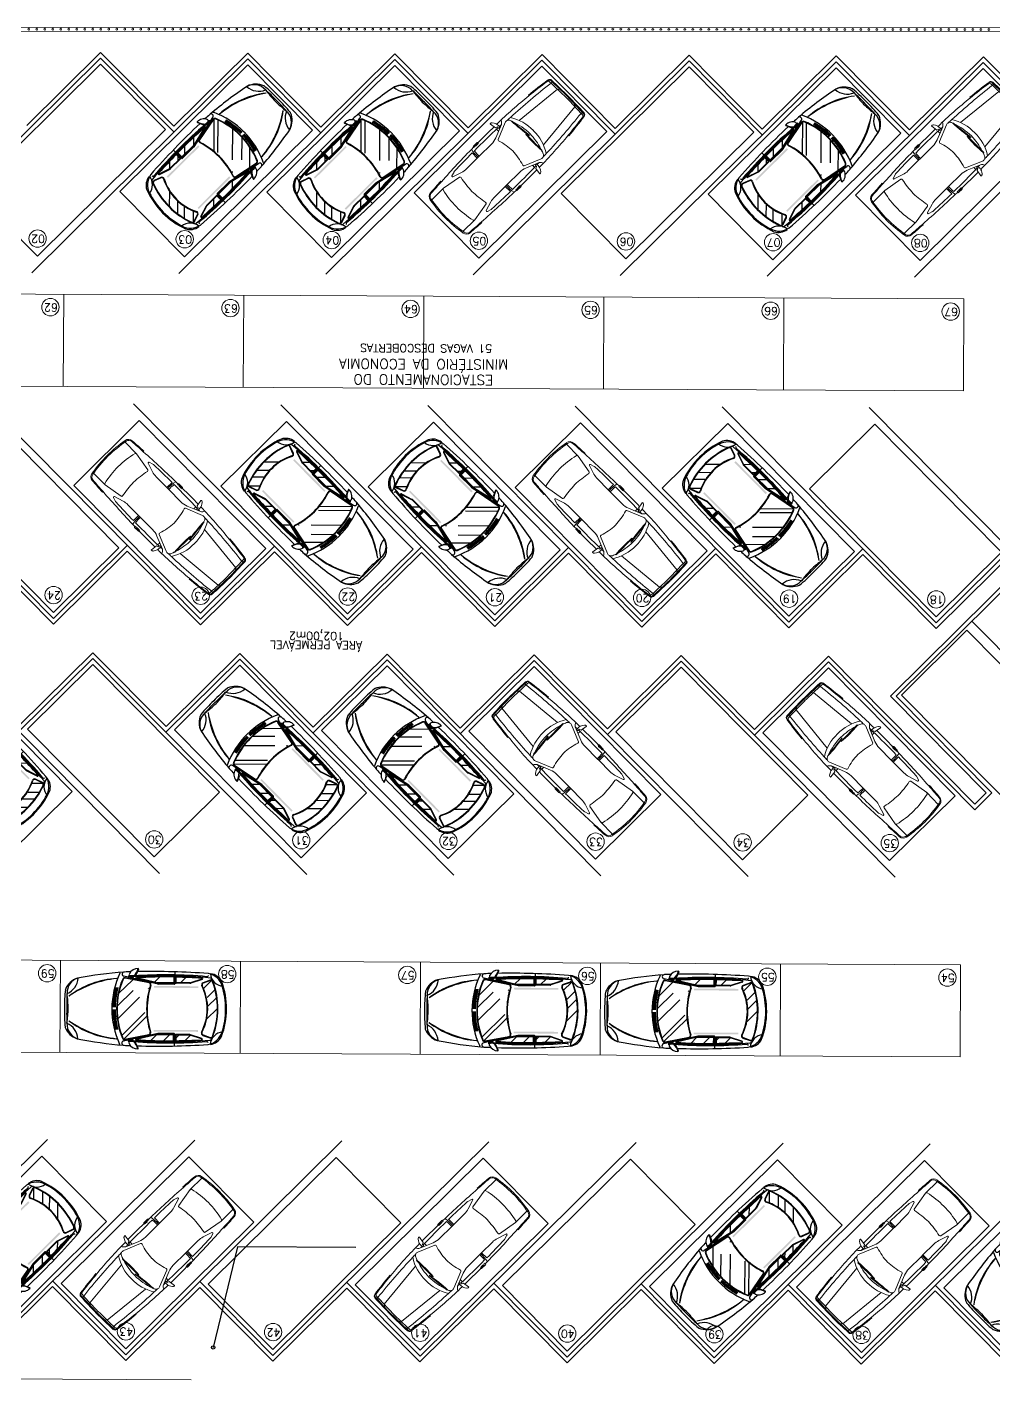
# Model space of a CAD drawing. Extents: x -1057 to 3416, y -340 to 4111.
# Drawn here: x 395.44 to 419.61, y -290.94 to -257.12 of the extents above; entities that cross this region are included whole.
import ezdxf
from ezdxf.enums import TextEntityAlignment as Align

# ---------------------------------------------------------------- set-up
doc = ezdxf.new("R2010")
doc.units = 0
doc.header["$LTSCALE"] = 50
doc.linetypes.add('CONTINU', pattern=[0])
doc.layers.add('0.1', color=8, linetype='Continuous', lineweight=13)
doc.layers.add('layout', color=1, linetype='Continuous')
doc.styles.get("Standard").update_dxf_attribs({"font": 'romans.shx'})

# ---------------------------------------------------------------- blocks, each defined once
blk = doc.blocks.new('ÁREA')
for p in [(0.00005, 0.00376), (0, 0)]:
    blk.add_attdef('COMPARTIMENTO', text='', height=0.0025).set_placement(p, align=Align.CENTER)
at = {"color": 1}
for p in [(-0.00005, -0.00376), (-0.0001, -0.00752)]:
    blk.add_attdef('ÁREA', text='', height=0.002, dxfattribs=at).set_placement(p, align=Align.CENTER)
blk = doc.blocks.new('Car')
at = {"layer": 'layout', "color": 8}
for p, q in [((-44.4, -116.8), (-45.5, -110.7)), ((-42.5, -116.4), (-43.6, -110.2)), ((-41.1, -116), (-42, -109.8)), ((-39.1, -115.6), (-40.1, -109.4)), ((-37.2, -115.2), (-38.1, -108.9)), ((-35.8, -114.9), (-36.5, -108.6)), ((-33.8, -114.5), (-34.6, -108.2)), ((-31.8, -114.1), (-32.6, -107.8)), ((-30.4, -113.9), (-31, -107.6)), ((-28.4, -113.5), (-29, -107.4)), ((-26.4, -113.2), (-27.1, -107.2)), ((-25, -113), (-25.5, -107)), ((-23, -112.8), (-23.5, -106.4)), ((25.2, -163.1), (-22.1, -115.7)), ((-21.2, -112.5), (-21.3, -106.1)), ((-19.2, -112.3), (-19.3, -105.9)), ((-17.2, -112.1), (-17.4, -105.7)), ((-15.7, -111.9), (-15.7, -105.5)), ((-13.7, -111.8), (-13.7, -105.3)), ((-11.7, -111.6), (-11.7, -105.2)), ((-9.7, -111.5), (-9.7, -105.1)), ((-7.7, -111.4), (-7.7, -105)), ((-5.7, -111.3), (-5.7, -104.9)), ((-3.7, -111.3), (-3.7, -104.8)), ((3.7, -111.3), (3.7, -104.8)), ((39.6, -148.7), (5.2, -114.3)), ((5.7, -111.3), (5.7, -104.9)), ((7.7, -111.4), (7.7, -105)), ((9.7, -111.5), (9.7, -105.1)), ((11.7, -111.6), (11.7, -105.2)), ((13.7, -111.8), (13.7, -105.3)), ((15.7, -111.9), (15.7, -105.5)), ((17.2, -112.1), (17.4, -105.7)), ((19.2, -112.3), (19.3, -105.9)), ((21.2, -112.5), (21.3, -106.1)), ((23, -112.8), (23.5, -106.4)), ((25, -113), (25.5, -107)), ((26.4, -113.2), (27.1, -107.2)), ((28.4, -113.5), (29, -107.4)), ((30.4, -113.9), (31, -107.6)), ((31.8, -114.1), (32.6, -107.8)), ((63.1, -148), (32.6, -117.5)), ((33.8, -114.5), (34.6, -108.2)), ((35.8, -114.9), (36.5, -108.6)), ((37.2, -115.2), (38.1, -108.9)), ((39.1, -115.6), (40.1, -109.4)), ((41.1, -116), (42, -109.8)), ((42.5, -116.4), (43.6, -110.2)), ((44.4, -116.8), (45.5, -110.7)), ((-71.4, -149.7), (-71.5, -143.3)), ((-70.4, -149.4), (-70.5, -140)), ((-53.8, -202.9), (-70.4, -128.8)), ((-69.4, -149.1), (-69.5, -139.9)), ((-68.4, -148.9), (-68.7, -139.9)), ((-67.3, -131.9), (-57, -183.8)), ((-66.3, -131.7), (-56.1, -183.6)), ((-15.9, -179.3), (-66, -129.1)), ((-8.4, -174.6), (-58.2, -124.8)), ((53.8, -202.9), (70.4, -128.8)), ((56.1, -183.6), (66.3, -131.7)), ((57, -183.8), (67.3, -131.9)), ((68.4, -148.9), (68.7, -139.9)), ((69.4, -149.1), (69.5, -139.9)), ((70.4, -149.4), (70.5, -140)), ((71.4, -149.7), (71.5, -143.3)), ((-86.3, -160.6), (-73.2, -154.7)), ((-72.4, -154), (-71.3, -150.4)), ((-56.9, -198.5), (-67, -155.8)), ((-55.9, -198.3), (-66, -155.6)), ((55.9, -198.3), (66, -155.6)), ((56.9, -198.5), (67, -155.8)), ((72.4, -154), (71.3, -150.4)), ((86.3, -160.6), (73.2, -154.7)), ((-56.8, -200.2), (-68.8, -188.2)), ((-56.8, -237.2), (-56.8, -199.5)), ((-55.8, -237.2), (-55.8, -199.5)), ((-53.8, -238.7), (-53.8, -203.1)), ((44.8, -182.6), (43.4, -181.3)), ((53.8, -238.7), (53.8, -203.1)), ((55.8, -237.2), (55.8, -199.5)), ((56.8, -237.2), (56.8, -199.5)), ((69.3, -207.1), (57.6, -195.4)), ((-56.8, -227.8), (-69.3, -215.2)), ((-80.7, -239.7), (-54.8, -239.7)), ((-68.3, -237.2), (-69.2, -236.3)), ((-69.1, -237.2), (-56.8, -237.2)), ((-69.1, -238.2), (-56.8, -238.2)), ((-56.8, -241.4), (-69, -241.4)), ((-56.8, -242.4), (-69, -242.4)), ((-57, -273.8), (-68.3, -262.5)), ((-56.8, -248.7), (-62.9, -242.6)), ((-56.8, -272.4), (-56.8, -242.4)), ((-55.8, -272.4), (-55.8, -242.4)), ((80.7, -239.7), (54.8, -239.7)), ((55.8, -272.4), (55.8, -242.4)), ((69.1, -237.2), (56.8, -237.2)), ((69.1, -238.2), (56.8, -238.2)), ((56.8, -241.4), (69, -241.4)), ((56.8, -242.4), (69, -242.4)), ((56.8, -272.4), (56.8, -242.4)), ((68.3, -263.5), (56.8, -251.9)), ((-65.1, -298.3), (-57, -273.6)), ((-64.2, -298.6), (-56, -273.9)), ((64.2, -298.6), (56, -273.9)), ((65.1, -298.3), (57, -273.6)), ((-57.2, -300.9), (-62.7, -316.3)), ((-56.3, -301.3), (-61.8, -316.6)), ((1.6, -332.4), (-21.8, -309)), ((25.1, -330.6), (5.5, -311)), ((42.5, -327), (25.2, -309.8)), ((61.9, -318.8), (44.9, -301.8)), ((61.8, -316.6), (56.3, -301.3)), ((62.7, -316.3), (57.2, -300.9))]:
    blk.add_line(p, q, dxfattribs=at)
for centre, radius, start, end in [((-7.8, -326.7), 326.8, 88.6351, 95.7726), ((7.8, -326.7), 326.8, 84.2274, 91.3649), ((866.8, -205.6), 949.5, 169.2081, 175.3433), ((-34.3, -38.3), 32.9, 86.5625, 164.4958), ((-69, 10.4), 40, 274.3393, 336.719), ((-25.6, -41.2), 42.5, 111.779, 161.6544), ((122.7, -124.6), 188.5, 142.4297, 176.6237), ((155.6, -136.8), 222.3, 145.0929, 173.9605), ((-40.2, -4.5), 3, 97.674, 111.779), ((-10, -339.3), 334.6, 88.282, 93.8135), ((10.1, 328.4), 336.5, 262.7695, 268.2851), ((10, -339.3), 334.6, 86.1865, 91.718), ((-10.1, 328.4), 336.5, 271.7149, 277.2305), ((-155.6, -136.8), 222.3, 6.0395, 34.9071), ((-122.7, -124.6), 188.5, 3.3763, 37.5703), ((69, 10.4), 40, 203.281, 265.6607), ((34.3, -38.3), 32.9, 15.5042, 93.4375), ((40.2, -4.5), 3, 68.221, 82.326), ((25.6, -41.2), 42.5, 18.3456, 68.221), ((-866.8, -205.6), 949.5, 4.6567, 10.7919), ((0.5, -286.5), 183.7, 90, 115.0781), ((-64.4, -113.6), 1, 172.7258, 290.5969), ((0, -280.4), 167.2, 90.0065, 112.6232), ((0, -280.4), 166.2, 90.0085, 112.6252), ((-0.5, -286.5), 183.7, 64.9219, 90), ((0, -280.4), 167.2, 67.3768, 89.9935), ((0, -280.4), 166.2, 67.3768, 89.9935), ((64.4, -113.6), 1, 249.4031, 7.2742), ((-67, -159.1), 20.4, 115.2032, 181.9349), ((1565.6, -198.2), 1646.7, 177.6205, 178.0972), ((-75, -129.5), 4.65, 8.7491, 183.5185), ((-77.8, -119.2), 1, 174.7727, 295.0781), ((-74.5, -143.4), 3, 0.889, 115.2032), ((-72.5, -140.1), 1, 0.889, 98.0676), ((-71.5, -140), 1, 0.889, 95.2234), ((-70.5, -139.9), 1, 0.889, 92.3899), ((-69.7, -139.9), 1, 2.0031, 90.1843), ((-62.4, -130.8), 5, 111.9536, 193.3017), ((-62.4, -130.8), 4, 111.9536, 193.5543), ((62.4, -130.8), 4.01, 346.5287, 68.1294), ((62.4, -130.8), 5, 346.6983, 68.0464), ((69.7, -139.9), 1, 89.8157, 177.9969), ((70.5, -139.9), 1, 87.6101, 179.111), ((75, -129.5), 4.65, 356.4815, 171.2509), ((71.5, -140), 1, 84.7766, 179.111), ((72.5, -140.1), 1, 81.9324, 179.111), ((74.5, -143.4), 3, 64.7968, 179.111), ((67, -159.1), 20.4, 358.0651, 64.7968), ((77.8, -119.2), 1, 244.9219, 5.2273), ((-1565.6, -198.2), 1646.7, 1.9028, 2.3795), ((-94.9, -128.7), 32, 283.4706, 317.3927), ((-86.5, -159.6), 1, 193.8166, 282.2331), ((1565.6, -198.2), 1646.7, 178.6017, 183.9759), ((940.7, -224.1), 1014.7, 175.8385, 184.8151), ((936.4, -221.1), 1008.4, 175.9397, 185.4333), ((-72.4, -149.7), 1, 287.9404, 0.889), ((-71.4, -149.4), 1, 285.265, 0.889), ((770.4, -218.9), 840.8, 175.6929, 181.2505), ((-70.4, -149.1), 1, 282.6212, 0.889), ((770.4, -218.9), 839.8, 175.6943, 181.2501), ((-69.4, -148.9), 1, 280.1196, 2.0031), ((-67, -155.8), 1, 13.3017, 174.5453), ((67, -155.8), 1, 5.4547, 166.6983), ((-770.4, -218.9), 839.8, 358.7499, 4.3057), ((-936.4, -221.1), 1008.4, 354.5667, 4.0603), ((-770.4, -218.9), 840.8, 358.7495, 4.3071), ((69.4, -148.9), 1, 177.9969, 259.8804), ((70.4, -149.1), 1, 179.111, 257.3788), ((71.4, -149.4), 1, 179.111, 254.735), ((-940.7, -224.1), 1014.7, 355.1849, 4.1615), ((94.9, -128.7), 32, 222.6073, 256.5294), ((72.4, -149.7), 1, 179.111, 252.0596), ((73.4, -153.7), 1, 196.4299, 257.7669), ((-1565.6, -198.2), 1646.7, 356.0241, 1.3983), ((86.5, -159.6), 1, 257.7669, 346.1834), ((-52.2, -182.7), 5, 193.3017, 287.8184), ((-60.8, -199.5), 4, 360, 13.3017), ((-52.2, -182.7), 4, 193.5543, 287.8184), ((-60.8, -199.5), 5, 0, 13.3017), ((-54.8, -203.1), 1, 0, 13.3017), ((0, -345), 166.5, 90, 107.8184), ((0, -345), 165.5, 90, 107.8184), ((0, -345), 166.5, 72.1816, 90), ((0, -345), 165.5, 72.1816, 90), ((52.2, -182.7), 5, 252.1816, 346.6983), ((52.2, -182.7), 4, 252.1816, 346.4457), ((54.8, -203.1), 1, 166.6983, 180), ((60.8, -199.5), 5, 166.6983, 180), ((60.8, -199.5), 4, 166.6983, 180), ((-69.1, -237.2), 1, 181.5835, 270), ((-69, -242.4), 1, 90, 181.1066), ((9004.6, 48.7), 9079.4, 181.83701, 182.18864), ((9004.6, 48.7), 9078.4, 181.83709, 182.18858), ((-56.8, -237.2), 1, 270, 0), ((-56.8, -242.4), 1, 0, 90), ((-54.8, -238.7), 1, 270, 0), ((54.8, -238.7), 1, 180, 270), ((56.8, -237.2), 1, 180, 270), ((56.8, -242.4), 1, 90, 180), ((-9004.6, 48.7), 9078.4, 357.81142, 358.16291), ((-9004.6, 48.7), 9079.4, 357.81136, 358.16299), ((69, -242.4), 1, 358.8934, 90), ((69.1, -237.2), 1, 270, 358.4165), ((-60.8, -272.4), 4, 341.6525, 360), ((-60.8, -272.4), 5, 341.6525, 360), ((60.8, -272.4), 5, 180, 198.3475), ((60.8, -272.4), 4, 180, 198.3475), ((-39.1, -305.6), 38.6, 190.1502, 253.6248), ((-79.7, -346.5), 30, 5.2584, 84.7128), ((-46.8, -314.4), 30, 185.5819, 244.441), ((-73.3, -309.4), 3, 270, 5.5819), ((-66.1, -298), 2, 183.0738, 341.6525), ((-62.6, -316.1), 5, 185.4333, 247.7979), ((-66.1, -298), 1, 183.4405, 341.6525), ((-58, -317.9), 5, 160.3462, 249.5059), ((-58, -317.9), 4, 160.3462, 249.5059), ((0, -162.8), 170.6, 249.5059, 270), ((0, -162.8), 169.6, 249.5059, 270), ((-52.5, -302.6), 5, 63.1357, 160.3462), ((-52.5, -302.6), 4, 63.1357, 160.3462), ((0, -198.9), 112.2, 243.1357, 270), ((0, -198.9), 111.2, 243.1357, 270), ((0, -198.9), 111.2, 270, 296.8643), ((0, -198.9), 112.2, 270, 296.8643), ((0, -162.8), 169.6, 270, 290.4941), ((0, -162.8), 170.6, 270, 290.4941), ((79.7, -346.5), 30, 95.2872, 174.7416), ((39.1, -305.6), 38.6, 286.3752, 349.8498), ((52.5, -302.6), 5, 19.6538, 116.8643), ((52.5, -302.6), 4, 19.6538, 116.8643), ((58, -317.9), 4, 290.4941, 19.6538), ((58, -317.9), 5, 290.4941, 19.6538), ((46.8, -314.4), 30, 295.559, 354.4181), ((66.1, -298), 2, 198.3475, 356.9262), ((62.6, -316.1), 5, 292.2021, 354.5667), ((66.1, -298), 1, 198.3475, 356.5595), ((73.3, -309.4), 3, 174.4181, 270), ((0, -181.6), 170.6, 249.5059, 270), ((0, -181.6), 168.6, 252.2391, 270), ((0, -181.6), 170.6, 270, 290.4941), ((0, -181.6), 168.6, 270, 287.7609)]:
    blk.add_arc(centre, radius, start, end, dxfattribs=at)
for points in [[(-49.6, -290.4), (-45.8, -290.4), (-49.6, -194), (-45.8, -194)], [(49.6, -290.4), (45.8, -290.4), (49.6, -194), (45.8, -194)]]:
    blk.add_solid(points, dxfattribs=at)
blk = doc.blocks.new('TEMPRA3')
for p, q in [((-1.26, 0.697), (-1.26, 0.716)), ((-0.157, 0.823), (-0.131, 0.862)), ((-0.101, 0.713), (-0.151, 0.694)), ((-0.151, 0.694), (-0.151, 0.656)), ((-0.075, 0.872), (-0.101, 0.713)), ((-0.085, 0.882), (-0.082, 0.882)), ((0.756, 0.496), (0.756, 0.679)), ((1.806, 0.709), (1.807, 0.728)), ((0.058, 0.464), (-0.363, 0.637)), ((0.069, 0.533), (-0.261, 0.669)), ((-0.098, 0.674), (-0.098, 0.602)), ((0.687, 0.496), (0.259, 0.496)), ((1.136, 0.496), (0.756, 0.496)), ((1.287, 0.519), (1.517, 0.592)), ((1.406, 0.471), (1.886, 0.553)), ((1.515, 0.629), (1.414, 0.659)), ((0.058, -0.464), (-0.363, -0.637)), ((0.069, -0.533), (-0.261, -0.669)), ((-0.151, -0.694), (-0.151, -0.656)), ((-0.098, -0.674), (-0.098, -0.602)), ((0.687, -0.496), (0.259, -0.496)), ((1.136, -0.496), (0.756, -0.496)), ((0.756, -0.496), (0.756, -0.679)), ((1.287, -0.519), (1.517, -0.592)), ((1.406, -0.471), (1.886, -0.553)), ((1.515, -0.629), (1.414, -0.659)), ((-1.26, -0.697), (-1.26, -0.716)), ((-0.157, -0.823), (-0.131, -0.862)), ((-0.101, -0.713), (-0.151, -0.694)), ((-0.075, -0.872), (-0.101, -0.713)), ((-0.085, -0.882), (-0.082, -0.882)), ((1.806, -0.709), (1.807, -0.728))]:
    blk.add_line(p, q)
at = {"color": 9}
for p, q in [((0.49, 0.777), (0.614, 0.777)), ((0.49, 0.767), (0.567, 0.767)), ((0.577, 0.757), (0.577, 0.748)), ((0.634, 0.757), (0.634, 0.748)), ((-1.875, 0.533), (-1.914, 0.533)), ((-1.881, 0.307), (-0.653, 0.428)), ((-1.869, 0.63), (-1.647, 0.654)), ((-0.527, 0.509), (-0.536, 0.509)), ((-0.536, 0.509), (-0.532, -0.064)), ((0.687, 0.496), (0.756, 0.496)), ((1.886, 0.553), (2.3, 0.553)), ((-1.881, 0.307), (-1.924, 0.254)), ((-0.568, 0.016), (-0.577, 0.017)), ((-0.568, 0.015), (-0.577, 0.014)), ((-0.577, 0.014), (-0.51, -0.555)), ((-1.881, -0.308), (-1.924, -0.255)), ((-1.881, -0.307), (-0.653, -0.428)), ((-0.532, -0.064), (-0.523, -0.064)), ((-1.875, -0.533), (-1.914, -0.533)), ((-1.869, -0.631), (-1.647, -0.655)), ((-0.51, -0.555), (-0.501, -0.554)), ((0.687, -0.496), (0.756, -0.496)), ((1.886, -0.553), (2.3, -0.553)), ((0.49, -0.767), (0.567, -0.767)), ((0.49, -0.777), (0.614, -0.777)), ((0.577, -0.757), (0.577, -0.748)), ((0.634, -0.757), (0.634, -0.748))]:
    blk.add_line(p, q, dxfattribs=at)
for points in [[(0.486, 0.76), (0.486, 0.749, 0.414214), (0.496, 0.739), (0.558, 0.739, 0.414214), (0.568, 0.749), (0.568, 0.759)], [(0.486, -0.76), (0.486, -0.749, -0.414214), (0.496, -0.739), (0.558, -0.739, -0.414214), (0.568, -0.749), (0.568, -0.759)]]:
    blk.add_lwpolyline(points, format="xyb", dxfattribs=at)
for centre, radius, start, end in [((0.026, -12.748), 13.526, 95.4579, 98.0767), ((-0.091, -10.408), 11.166, 90.4891, 96.0118), ((0.075, 0.7), 0.267, 168.223, 189.9837), ((-0.143, 0.755), 0.0434, 160.4209, 180), ((0.052, 0.685), 0.25, 146.5293, 160.4209), ((0.355, -17.256), 17.935, 88.9571, 91.6179), ((-0.079, 0.816), 0.0696, 117.5198, 138.9652), ((-0.092, 0.841), 0.0416, 80.8067, 117.5198), ((0.213, -22.305), 23.067, 89.3717, 90.7606), ((-0.083, 0.874), 0.00833, 350.8067, 80.8067), ((0.213, -22.305), 23.067, 89.0973, 89.3437), ((0.115, -25.837), 26.599, 86.3544, 88.8806), ((-0.298, 0.555), 0.987, 356.5337, 7.1274), ((0.636, -17.099), 17.778, 87.5716, 89.6146), ((0.028, -29.336), 30.117, 85.8738, 86.6125), ((2.183, 0.56), 0.144, 10.2757, 85.2864), ((46.287, -1.061), 48.25, 178.0551, 178.7396), ((-1.864, 0.574), 0.07, 98.0767, 178.0551), ((1.08, -0.033), 1.689, 163.0258, 178.8872), ((1.08, -0.033), 1.689, 158.4883, 161.8833), ((-0.403, 0.55), 0.0959, 65.2249, 157.5632), ((0.355, -17.256), 17.935, 91.743, 91.9698), ((1.496, -0.036), 1.496, 161.9012, 178.6096), ((0.046, 0.438), 0.0288, 340.8387, 65.2249), ((0.259, 0.996), 0.5, 247.6625, 270), ((1.136, 0.996), 0.5, 270, 287.5892), ((1.415, 0.442), 0.03, 107.5892, 190.5643), ((-1.901, -0.176), 3.343, 3.0173, 10.5643), ((1.385, 0.564), 0.1, 73.296, 87.5716), ((1.509, 0.61), 0.02, 295.0881, 73.296), ((1.892, 0.523), 0.03, 17.6685, 101.6613), ((-0.298, 0.005), 2.281, 359.8835, 13.3775), ((-1.242, -0.033), 3.619, 0.5277, 9.8398), ((1.08, 0.033), 1.689, 181.1128, 199.382), ((-1.901, 0.176), 3.343, 349.4357, 356.9827), ((-0.298, -0.005), 2.281, 346.6225, 0.1165), ((-1.242, 0.033), 3.619, 350.1602, 359.4723), ((46.287, 1.06), 48.25, 181.2604, 181.9449), ((1.496, 0.036), 1.496, 181.3904, 198.0988), ((-1.864, -0.575), 0.07, 181.9449, 261.9233), ((0.026, 12.748), 13.526, 261.9735, 264.5421), ((1.08, 0.033), 1.689, 200.3288, 201.5117), ((1.08, 0.033), 1.689, 200.3288, 201.5117), ((-0.403, -0.55), 0.0959, 202.4368, 294.7751), ((0.355, 17.256), 17.935, 268.0302, 268.257), ((0.075, -0.7), 0.267, 170.0163, 191.777), ((0.355, 17.256), 17.935, 268.3821, 271.0429), ((0.046, -0.438), 0.0288, 294.7751, 19.1613), ((0.259, -0.996), 0.5, 90, 112.3375), ((-0.298, -0.555), 0.987, 352.8726, 3.4663), ((0.636, 17.099), 17.778, 270.3854, 272.4284), ((1.136, -0.996), 0.5, 72.4108, 90), ((1.415, -0.442), 0.03, 169.4357, 252.4108), ((1.385, -0.564), 0.1, 272.4284, 286.704), ((1.509, -0.61), 0.02, 286.704, 64.9119), ((1.892, -0.523), 0.03, 258.3387, 342.3315), ((2.183, -0.56), 0.144, 274.7136, 349.7243), ((-0.091, 10.408), 11.166, 263.9882, 269.5109), ((-0.143, -0.755), 0.0434, 180, 199.5791), ((0.052, -0.685), 0.25, 199.5791, 213.4707), ((-0.079, -0.816), 0.0696, 221.0348, 242.4802), ((-0.092, -0.841), 0.0416, 242.4802, 279.1933), ((0.213, 22.305), 23.067, 269.2394, 270.6283), ((-0.083, -0.874), 0.00833, 279.1933, 9.1933), ((0.213, 22.305), 23.067, 270.6563, 270.9027), ((0.115, 25.837), 26.599, 271.1194, 273.6456), ((0.028, 29.336), 30.117, 273.3875, 274.1262)]:
    blk.add_arc(centre, radius, start, end)
for centre, radius, start, end in [((0.026, -12.748), 13.506, 95.4656, 97.8958), ((-0.144, 0.846), 0.212, 204.7842, 236.5367), ((0.49, 0.751), 0.0263, 91.9264, 184.8104), ((0.47, 0.753), 0.0061, 200.0424, 315.2534), ((0.49, 0.751), 0.0164, 92.1313, 187.2433), ((0.567, 0.757), 0.01, 0, 90), ((0.606, 0.816), 0.0733, 246.8341, 293.1659), ((0.614, 0.757), 0.02, 0, 90), ((-0.263, 0.555), 0.987, 356.5337, 11.7667), ((0.027, -29.37), 30.131, 85.8821, 86.6147), ((2.181, 0.569), 0.115, 10.4548, 85.2928), ((19.555, -0.393), 21.489, 177.397, 178.9536), ((-1.862, 0.581), 0.05, 97.8958, 177.1673), ((43.913, -1.002), 45.813, 178.0177, 178.7486), ((0.137, -16.634), 17.284, 92.2713, 96.6835), ((-1.822, 0.581), 0.05, 97.8958, 177.1673), ((0.402, 0.031), 1.126, 147.4954, 181.5953), ((0.192, -19.533), 20.183, 91.7794, 92.1012), ((-4.071, 0.196), 3.558, 355.8109, 5.0412), ((-0.17, 0.661), 0.0195, 202.2729, 342.8001), ((-1.236, -0.033), 3.585, 0.5327, 10.015), ((43.913, 1.002), 45.813, 181.2514, 181.9823), ((0.402, -0.031), 1.126, 178.4047, 212.5046), ((-4.057, -0.683), 3.558, 2.0761, 11.3064), ((-1.236, 0.033), 3.585, 349.985, 359.4673), ((19.555, 0.392), 21.489, 181.0464, 182.603), ((-1.862, -0.581), 0.05, 182.8327, 262.1042), ((0.137, 16.634), 17.284, 263.3165, 267.7287), ((-1.822, -0.581), 0.05, 182.8327, 262.1042), ((0.026, 12.748), 13.506, 262.1042, 264.5344), ((0.192, 19.533), 20.183, 267.8988, 268.2206), ((-0.144, -0.846), 0.212, 123.4633, 155.2158), ((-0.17, -0.661), 0.0195, 17.1999, 157.7271), ((-0.263, -0.555), 0.987, 348.2333, 3.4663), ((2.181, -0.569), 0.115, 274.7072, 349.5452), ((0.47, -0.753), 0.0061, 44.7466, 159.9576), ((0.49, -0.751), 0.0263, 175.1896, 268.0736), ((0.49, -0.751), 0.0164, 172.7567, 267.8687), ((0.567, -0.757), 0.01, 270, 0), ((0.606, -0.816), 0.0733, 66.8341, 113.1659), ((0.614, -0.757), 0.02, 270, 360), ((0.027, 29.37), 30.131, 273.3853, 274.1179)]:
    blk.add_arc(centre, radius, start, end, dxfattribs=at)

msp = doc.modelspace()

# ---------------------------------------------------------------- linework, layer by layer
at = {"layer": '0.1', "color": 8}
for p, q in [((428.456, -257.129), (387.047, -257.117)), ((428.423, -257.229), (387.116, -257.217)), ((397.279, -257.891), (391.879, -263.239)), ((397.28, -257.75), (395.433, -259.579)), ((400.956, -257.909), (395.556, -263.257)), ((397.279, -257.891), (399.109, -259.739)), ((397.28, -257.75), (399.109, -259.597)), ((400.957, -257.768), (399.109, -259.597)), ((404.633, -257.927), (399.233, -263.275)), ((400.956, -257.909), (402.786, -259.757)), ((400.957, -257.768), (402.786, -259.615)), ((404.634, -257.786), (402.786, -259.615)), ((408.31, -257.946), (402.91, -263.293)), ((404.633, -257.927), (406.463, -259.775)), ((404.634, -257.786), (406.463, -259.633)), ((408.311, -257.804), (406.463, -259.633)), ((411.987, -257.964), (406.587, -263.311)), ((408.31, -257.946), (410.14, -259.793)), ((408.311, -257.804), (410.14, -259.652)), ((411.988, -257.822), (410.14, -259.652)), ((415.664, -257.982), (410.264, -263.329)), ((411.987, -257.964), (413.816, -259.811)), ((411.988, -257.822), (413.817, -259.67)), ((415.665, -257.84), (413.817, -259.67)), ((419.341, -258), (413.94, -263.347)), ((415.664, -257.982), (417.493, -259.829)), ((415.665, -257.84), (417.494, -259.688)), ((419.342, -257.858), (417.494, -259.688)), ((419.341, -258), (421.17, -259.847)), ((419.342, -257.858), (421.171, -259.706)), ((422.918, -258.117), (417.617, -263.365)), ((418.845, -266.209), (387.345, -266.054)), ((396.099, -271.903), (390.751, -266.502)), ((399.776, -271.921), (394.428, -266.52)), ((403.453, -271.939), (398.105, -266.539)), ((407.13, -271.957), (401.782, -266.557)), ((410.806, -271.975), (405.459, -266.575)), ((414.483, -271.993), (409.136, -266.593)), ((418.16, -272.012), (412.813, -266.611)), ((420.008, -270.182), (416.49, -266.629)), ((396.098, -272.044), (394.269, -270.197)), ((397.946, -270.215), (396.098, -272.044)), ((397.946, -270.073), (396.099, -271.903)), ((399.775, -272.062), (397.946, -270.215)), ((401.623, -270.092), (399.776, -271.921)), ((405.3, -270.11), (403.453, -271.939)), ((408.977, -270.128), (407.13, -271.957)), ((412.654, -270.146), (410.806, -271.975)), ((416.331, -270.164), (414.483, -271.993)), ((420.292, -269.901), (418.16, -272.012)), ((420.291, -270.042), (418.16, -272.153)), ((401.623, -270.233), (399.775, -272.062)), ((403.452, -272.08), (401.623, -270.233)), ((405.299, -270.251), (403.452, -272.08)), ((407.129, -272.099), (405.299, -270.251)), ((408.976, -270.269), (407.129, -272.099)), ((410.806, -272.117), (408.976, -270.269)), ((412.653, -270.287), (410.806, -272.117)), ((414.483, -272.135), (412.653, -270.287)), ((416.33, -270.305), (414.483, -272.135)), ((418.16, -272.153), (416.33, -270.305)), ((417.02, -273.844), (420.573, -270.326)), ((417.161, -273.845), (420.714, -270.327)), ((422.575, -275.521), (419.057, -271.968)), ((398.754, -278.28), (393.407, -272.879)), ((395.236, -274.727), (397.084, -272.898)), ((395.237, -274.586), (397.085, -272.756)), ((402.431, -278.298), (397.084, -272.898)), ((397.085, -272.756), (398.914, -274.604)), ((398.913, -274.745), (400.761, -272.916)), ((398.914, -274.604), (400.761, -272.774)), ((400.761, -272.774), (402.591, -274.622)), ((406.108, -278.316), (400.761, -272.916)), ((402.591, -274.622), (404.438, -272.792)), ((404.438, -272.792), (406.268, -274.64)), ((406.268, -274.64), (408.115, -272.811)), ((408.115, -272.811), (409.945, -274.658)), ((409.945, -274.658), (411.792, -272.829)), ((411.792, -272.829), (413.622, -274.676)), ((413.622, -274.676), (415.469, -272.847)), ((415.469, -272.847), (419.128, -276.542)), ((402.59, -274.763), (404.438, -272.934)), ((409.785, -278.334), (404.438, -272.934)), ((406.267, -274.781), (408.115, -272.952)), ((413.462, -278.352), (408.115, -272.952)), ((409.944, -274.8), (411.791, -272.97)), ((417.139, -278.371), (411.791, -272.97)), ((413.621, -274.818), (415.468, -272.988)), ((415.468, -272.988), (419.127, -276.683)), ((419.412, -276.26), (417.02, -273.844)), ((419.554, -276.261), (417.161, -273.845)), ((419.127, -276.683), (419.554, -276.261)), ((419.128, -276.542), (419.412, -276.26)), ((418.763, -282.859), (387.263, -282.703)), ((390.555, -290.274), (395.955, -284.926)), ((394.231, -290.292), (399.632, -284.944)), ((397.908, -290.31), (403.309, -284.962)), ((401.585, -290.328), (406.986, -284.981)), ((405.262, -290.346), (410.663, -284.999)), ((408.939, -290.364), (414.34, -285.017)), ((412.616, -290.382), (418.016, -285.035)), ((416.293, -290.401), (421.693, -285.053)), ((397.908, -290.31), (396.079, -288.462)), ((401.585, -290.328), (399.756, -288.48)), ((394.231, -290.433), (396.078, -288.604)), ((397.908, -290.451), (396.078, -288.604)), ((397.908, -290.451), (399.755, -288.622)), ((401.585, -290.469), (399.755, -288.622)), ((401.585, -290.469), (403.432, -288.64)), ((405.261, -290.488), (403.432, -288.64)), ((405.262, -290.346), (403.433, -288.499)), ((405.261, -290.488), (407.109, -288.658)), ((408.938, -290.506), (407.109, -288.658)), ((408.939, -290.364), (407.11, -288.517)), ((408.938, -290.506), (410.786, -288.676)), ((412.615, -290.524), (410.786, -288.676)), ((412.616, -290.382), (410.787, -288.535)), ((412.615, -290.524), (414.463, -288.694)), ((416.292, -290.542), (414.463, -288.694)), ((416.293, -290.401), (414.464, -288.553)), ((416.292, -290.542), (418.14, -288.713)), ((419.97, -290.419), (418.14, -288.571)), ((419.969, -290.56), (418.14, -288.713)), ((399.543, -290.937), (374.468, -290.813))]:
    msp.add_line(p, q, dxfattribs=at)
at = {"layer": '0.1', "color": 8, "linetype": 'CONTINU', "lineweight": -2}
for p, q in [((400.702, -287.609), (400.092, -290.123)), ((403.658, -287.624), (400.702, -287.609))]:
    msp.add_line(p, q, dxfattribs=at)
at = {"layer": '0.1', "color": 8}
for points in [[(394.081, -261.207), (395.699, -262.842), (398.897, -259.675), (397.279, -258.041)], [(397.758, -261.225), (399.376, -262.86), (402.574, -259.694), (400.956, -258.059)], [(401.435, -261.244), (403.053, -262.878), (406.251, -259.712), (404.632, -258.077)], [(405.112, -261.262), (406.73, -262.896), (409.928, -259.73), (408.309, -258.095)], [(408.789, -261.28), (410.407, -262.914), (413.605, -259.748), (411.986, -258.114)], [(412.466, -261.298), (414.084, -262.932), (417.282, -259.766), (415.663, -258.132)], [(416.143, -261.316), (417.761, -262.95), (420.958, -259.784), (419.34, -258.15)], [(392.933, -268.555), (394.568, -266.937), (397.734, -270.134), (396.1, -271.753)], [(396.61, -268.573), (398.245, -266.955), (401.411, -270.153), (399.776, -271.771)], [(400.287, -268.591), (401.921, -266.973), (405.088, -270.171), (403.453, -271.789)], [(403.964, -268.61), (405.598, -266.991), (408.765, -270.189), (407.13, -271.807)], [(407.641, -268.628), (409.275, -267.009), (412.442, -270.207), (410.807, -271.825)], [(411.318, -268.646), (412.952, -267.027), (416.118, -270.225), (414.484, -271.843)], [(414.995, -268.664), (416.629, -267.046), (419.795, -270.243), (418.161, -271.862)], [(417.292, -273.815), (418.926, -272.197), (422.093, -275.394), (420.458, -277.013)], [(391.772, -274.648), (393.406, -273.029), (396.572, -276.227), (394.938, -277.845)], [(395.449, -274.666), (397.083, -273.048), (400.249, -276.245), (398.615, -277.864)], [(399.126, -274.684), (400.76, -273.066), (403.926, -276.263), (402.292, -277.882)], [(402.803, -274.702), (404.437, -273.084), (407.603, -276.281), (405.969, -277.9)], [(406.479, -274.72), (408.114, -273.102), (411.28, -276.3), (409.646, -277.918)], [(410.156, -274.738), (411.791, -273.12), (414.957, -276.318), (413.323, -277.936)], [(413.833, -274.757), (415.468, -273.138), (418.634, -276.336), (417, -277.954)], [(397.43, -286.976), (395.811, -285.341), (392.614, -288.507), (394.232, -290.142)], [(401.107, -286.994), (399.488, -285.359), (396.291, -288.526), (397.909, -290.16)], [(404.784, -287.012), (403.165, -285.377), (399.968, -288.544), (401.586, -290.178)], [(408.461, -287.03), (406.842, -285.396), (403.645, -288.562), (405.263, -290.196)], [(412.137, -287.048), (410.519, -285.414), (407.322, -288.58), (408.94, -290.214)], [(415.814, -287.066), (414.196, -285.432), (410.998, -288.598), (412.617, -290.232)], [(419.491, -287.084), (417.873, -285.45), (414.675, -288.616), (416.294, -290.251)], [(423.168, -287.102), (421.55, -285.468), (418.352, -288.634), (419.971, -290.269)]]:
    msp.add_lwpolyline(points, close=True, dxfattribs=at)
for points in [[(387.345, -266.054), (387.357, -263.754), (418.856, -263.909)], [(396.357, -263.798), (396.345, -266.098)], [(400.857, -263.821), (400.845, -266.121)], [(405.357, -263.843), (405.345, -266.143)], [(409.856, -263.865), (409.845, -266.165)], [(414.356, -263.887), (414.345, -266.187)], [(418.856, -263.909), (418.845, -266.209)], [(387.263, -282.703), (387.275, -280.403), (418.774, -280.559)], [(396.275, -280.448), (396.263, -282.748)], [(400.774, -280.47), (400.763, -282.77)], [(405.274, -280.492), (405.263, -282.792)], [(409.774, -280.514), (409.763, -282.814)], [(414.274, -280.536), (414.263, -282.836)], [(418.774, -280.559), (418.763, -282.859)]]:
    msp.add_lwpolyline(points, dxfattribs=at)
for centre, radius in [((395.481, -257.169), 0.0225), ((395.681, -257.169), 0.0225), ((395.881, -257.169), 0.0225), ((396.081, -257.169), 0.0225), ((396.281, -257.169), 0.0225), ((396.481, -257.169), 0.0225), ((396.681, -257.169), 0.0225), ((396.881, -257.169), 0.0225), ((397.081, -257.17), 0.0225), ((397.281, -257.17), 0.0225), ((397.481, -257.17), 0.0225), ((397.681, -257.17), 0.0225), ((397.881, -257.17), 0.0225), ((398.081, -257.17), 0.0225), ((398.281, -257.17), 0.0225), ((398.481, -257.17), 0.0225), ((398.681, -257.17), 0.0225), ((398.881, -257.17), 0.0225), ((399.081, -257.17), 0.0225), ((399.281, -257.17), 0.0225), ((399.481, -257.17), 0.0225), ((399.681, -257.17), 0.0225), ((399.881, -257.17), 0.0225), ((400.081, -257.17), 0.0225), ((400.281, -257.17), 0.0225), ((400.481, -257.171), 0.0225), ((400.681, -257.171), 0.0225), ((400.881, -257.171), 0.0225), ((401.081, -257.171), 0.0225), ((401.281, -257.171), 0.0225), ((401.481, -257.171), 0.0225), ((401.681, -257.171), 0.0225), ((401.881, -257.171), 0.0225), ((402.081, -257.171), 0.0225), ((402.281, -257.171), 0.0225), ((402.481, -257.171), 0.0225), ((402.681, -257.171), 0.0225), ((402.881, -257.171), 0.0225), ((403.081, -257.171), 0.0225), ((403.281, -257.171), 0.0225), ((403.481, -257.171), 0.0225), ((403.681, -257.172), 0.0225), ((403.881, -257.172), 0.0225), ((404.081, -257.172), 0.0225), ((404.281, -257.172), 0.0225), ((404.481, -257.172), 0.0225), ((404.681, -257.172), 0.0225), ((404.881, -257.172), 0.0225), ((405.081, -257.172), 0.0225), ((405.281, -257.172), 0.0225), ((405.481, -257.172), 0.0225), ((405.681, -257.172), 0.0225), ((405.881, -257.172), 0.0225), ((406.081, -257.172), 0.0225), ((406.281, -257.172), 0.0225), ((406.481, -257.172), 0.0225), ((406.681, -257.172), 0.0225), ((406.881, -257.172), 0.0225), ((407.081, -257.173), 0.0225), ((407.281, -257.173), 0.0225), ((407.481, -257.173), 0.0225), ((407.681, -257.173), 0.0225), ((407.881, -257.173), 0.0225), ((408.081, -257.173), 0.0225), ((408.281, -257.173), 0.0225), ((408.481, -257.173), 0.0225), ((408.681, -257.173), 0.0225), ((408.881, -257.173), 0.0225), ((409.081, -257.173), 0.0225), ((409.281, -257.173), 0.0225), ((409.481, -257.173), 0.0225), ((409.681, -257.173), 0.0225), ((409.881, -257.173), 0.0225), ((410.081, -257.173), 0.0225), ((410.281, -257.173), 0.0225), ((410.481, -257.174), 0.0225), ((410.681, -257.174), 0.0225), ((410.881, -257.174), 0.0225), ((411.081, -257.174), 0.0225), ((411.281, -257.174), 0.0225), ((411.481, -257.174), 0.0225), ((411.681, -257.174), 0.0225), ((411.881, -257.174), 0.0225), ((412.081, -257.174), 0.0225), ((412.281, -257.174), 0.0225), ((412.481, -257.174), 0.0225), ((412.681, -257.174), 0.0225), ((412.881, -257.174), 0.0225), ((413.081, -257.174), 0.0225), ((413.281, -257.174), 0.0225), ((413.481, -257.174), 0.0225), ((413.681, -257.175), 0.0225), ((413.881, -257.175), 0.0225), ((414.081, -257.175), 0.0225), ((414.281, -257.175), 0.0225), ((414.481, -257.175), 0.0225), ((414.681, -257.175), 0.0225), ((414.881, -257.175), 0.0225), ((415.081, -257.175), 0.0225), ((415.281, -257.175), 0.0225), ((415.481, -257.175), 0.0225), ((415.681, -257.175), 0.0225), ((415.881, -257.175), 0.0225), ((416.081, -257.175), 0.0225), ((416.281, -257.175), 0.0225), ((416.481, -257.175), 0.0225), ((416.681, -257.175), 0.0225), ((416.881, -257.175), 0.0225), ((417.081, -257.176), 0.0225), ((417.281, -257.176), 0.0225), ((417.481, -257.176), 0.0225), ((417.681, -257.176), 0.0225), ((417.881, -257.176), 0.0225), ((418.081, -257.176), 0.0225), ((418.281, -257.176), 0.0225), ((418.481, -257.176), 0.0225), ((418.681, -257.176), 0.0225), ((418.881, -257.176), 0.0225), ((419.081, -257.176), 0.0225), ((419.281, -257.176), 0.0225), ((419.481, -257.176), 0.0225), ((395.703, -262.404), 0.217), ((399.38, -262.422), 0.217), ((403.057, -262.441), 0.217), ((406.733, -262.459), 0.217), ((410.41, -262.477), 0.217), ((414.087, -262.495), 0.217), ((417.764, -262.513), 0.217), ((396.025, -264.119), 0.217), ((400.525, -264.142), 0.217), ((405.025, -264.164), 0.217), ((409.525, -264.186), 0.217), ((414.025, -264.208), 0.217), ((418.525, -264.23), 0.217), ((396.103, -271.315), 0.217), ((399.78, -271.333), 0.217), ((403.457, -271.352), 0.217), ((407.134, -271.37), 0.217), ((410.811, -271.388), 0.217), ((414.487, -271.406), 0.217), ((418.164, -271.424), 0.217), ((398.618, -277.426), 0.217), ((402.295, -277.444), 0.217), ((405.972, -277.462), 0.217), ((409.649, -277.481), 0.217), ((413.326, -277.499), 0.217), ((417.003, -277.517), 0.217), ((395.943, -280.769), 0.217), ((400.443, -280.791), 0.217), ((404.943, -280.813), 0.217), ((409.443, -280.835), 0.217), ((413.943, -280.857), 0.217), ((418.443, -280.88), 0.217), ((397.912, -289.722), 0.217), ((401.589, -289.741), 0.217), ((405.266, -289.759), 0.217), ((408.943, -289.777), 0.217), ((412.62, -289.795), 0.217), ((416.297, -289.813), 0.217)]:
    msp.add_circle(centre, radius, dxfattribs=at)
at = {"layer": '0.1', "color": 8, "linetype": 'CONTINU', "lineweight": -2}
msp.add_circle((400.092, -290.123), 0.0423, dxfattribs=at)

# ---------------------------------------------------------------- block references
at = {"layer": '0.1', "color": 8, "linetype": 'CONTINU'}
for p, xscale, yscale, zscale, rotation in [((401.707, -258.908), 0.01149999999999999, 0.01149999999999999, 0.01149999999999999, 314.7174815060633), ((405.384, -258.927), 0.01149999999999999, 0.01149999999999999, 0.01149999999999999, 314.7174815060633), ((416.415, -258.981), 0.01149999999999999, 0.01149999999999999, 0.01149999999999999, 314.7174815060633), ((404.065, -270.691), 0.01149999999999999, 0.01149999999999999, 0.01149999999999999, 224.7174815060635), ((407.742, -270.709), 0.01149999999999999, 0.01149999999999999, 0.01149999999999999, 224.7174815060635), ((415.096, -270.746), 0.01149999999999999, 0.01149999999999999, 0.01149999999999999, 224.7174815060635), ((392.752, -273.922), 0.01150000000000001, 0.01150000000000001, 0.01150000000000001, 44.71748150606341), ((400.105, -273.958), 0.01150000000000001, 0.01150000000000001, 0.01150000000000001, 44.71748150606341), ((403.782, -273.976), 0.01150000000000001, 0.01150000000000001, 0.01150000000000001, 44.71748150606341), ((396.377, -281.648), 0.01150000000000001, 0.01150000000000001, 0.01150000000000001, 89.71748150606336), ((405.377, -281.692), 0.01150000000000001, 0.01150000000000001, 0.01150000000000001, 89.71748150606336), ((409.877, -281.714), 0.01150000000000001, 0.01150000000000001, 0.01150000000000001, 89.71748150606336), ((393.499, -289.226), 0.01150000000000001, 0.01150000000000001, 0.01150000000000001, 134.7174815060635), ((411.884, -289.316), 0.01150000000000001, 0.01150000000000001, 0.01150000000000001, 134.7174815060635), ((419.238, -289.353), 0.01150000000000001, 0.01150000000000001, 0.01150000000000001, 134.7174815060635)]:
    msp.add_blockref('Car', p, dxfattribs=dict(at, xscale=xscale, yscale=yscale, zscale=zscale, rotation=rotation))
for p, rotation in [((407.58, -260.214), 224.7174815060636), ((418.611, -260.268), 224.7174815060636), ((399.114, -269.515), 134.7174815060634), ((410.145, -269.57), 134.7174815060634), ((408.851, -275.267), 314.7174815060633), ((416.205, -275.303), 314.7174815060633), ((398.563, -287.9), 44.71748150606341), ((405.916, -287.936), 44.71748150606341), ((416.947, -287.99), 44.71748150606341)]:
    msp.add_blockref('TEMPRA3', p, dxfattribs=dict(at, rotation=rotation))
at = {"layer": '0.1', "color": 8}
ref = msp.add_blockref('ÁREA', (405.354, -265.419), dxfattribs=dict(at, xscale=133.3333333333334, yscale=133.3333333333334, zscale=133.3333333333334, rotation=179.7174815060635))
ref.add_attrib('COMPARTIMENTO', 'MINISTÉRIO DA ECONOMIA', dxfattribs={"layer": '0', "color": 3, "height": 0.25, "rotation": 179.7175}).set_placement((405.354, -265.419), align=Align.CENTER)
ref.add_attrib('ÁREA', '51 VAGAS DESCOBERTAS', dxfattribs={"layer": '0', "color": 1, "height": 0.2, "rotation": 179.7175}).set_placement((405.413, -265.046), align=Align.CENTER)
ref.add_attrib('COMPARTIMENTO', 'ESTACIONAMENTO DO', dxfattribs={"layer": '0', "color": 3, "height": 0.25, "rotation": 179.7175}).set_placement((405.345, -265.807), align=Align.CENTER)
ref = msp.add_blockref('ÁREA', (402.666, -272.527), dxfattribs=dict(at, xscale=133.3333333333334, yscale=133.3333333333334, zscale=133.3333333333334, rotation=179.7174815060635))
ref.add_attrib('COMPARTIMENTO', 'ÁREA PERMEÁVEL', dxfattribs={"layer": '0', "color": 1, "height": 0.2, "rotation": 179.7175}).set_placement((402.667, -272.462), align=Align.CENTER)
ref.add_attrib('ÁREA', '102,00m2', dxfattribs={"layer": '0', "color": 1, "height": 0.2, "rotation": 179.7175}).set_placement((402.675, -272.239), align=Align.CENTER)

# ---------------------------------------------------------------- texts
at = {"layer": '0.1', "color": 7}
for s, p in [('02', (395.888, -262.313)), ('03', (399.565, -262.331)), ('04', (403.242, -262.349)), ('05', (406.918, -262.367)), ('06', (410.595, -262.385)), ('07', (414.272, -262.403)), ('08', (417.949, -262.422)), ('62', (396.21, -264.028)), ('63', (400.71, -264.05)), ('64', (405.21, -264.072)), ('65', (409.71, -264.094)), ('66', (414.21, -264.117)), ('67', (418.71, -264.139)), ('24', (396.288, -271.224)), ('23', (399.965, -271.242)), ('22', (403.642, -271.26)), ('21', (407.319, -271.278)), ('20', (410.996, -271.296)), ('19', (414.672, -271.314)), ('18', (418.349, -271.333)), ('30', (398.803, -277.335)), ('31', (402.48, -277.353)), ('32', (406.157, -277.371)), ('33', (409.834, -277.389)), ('34', (413.511, -277.407)), ('35', (417.188, -277.425)), ('59', (396.128, -280.677)), ('58', (400.628, -280.699)), ('57', (405.128, -280.722)), ('56', (409.628, -280.744)), ('55', (414.128, -280.766)), ('54', (418.628, -280.788)), ('43', (398.097, -289.631)), ('42', (401.774, -289.649)), ('41', (405.451, -289.667)), ('40', (409.128, -289.685)), ('39', (412.805, -289.703)), ('38', (416.482, -289.722))]:
    msp.add_text(s, height=0.2, rotation=179.7175, dxfattribs=at).set_placement(p)

doc.saveas('drawing.dxf')
